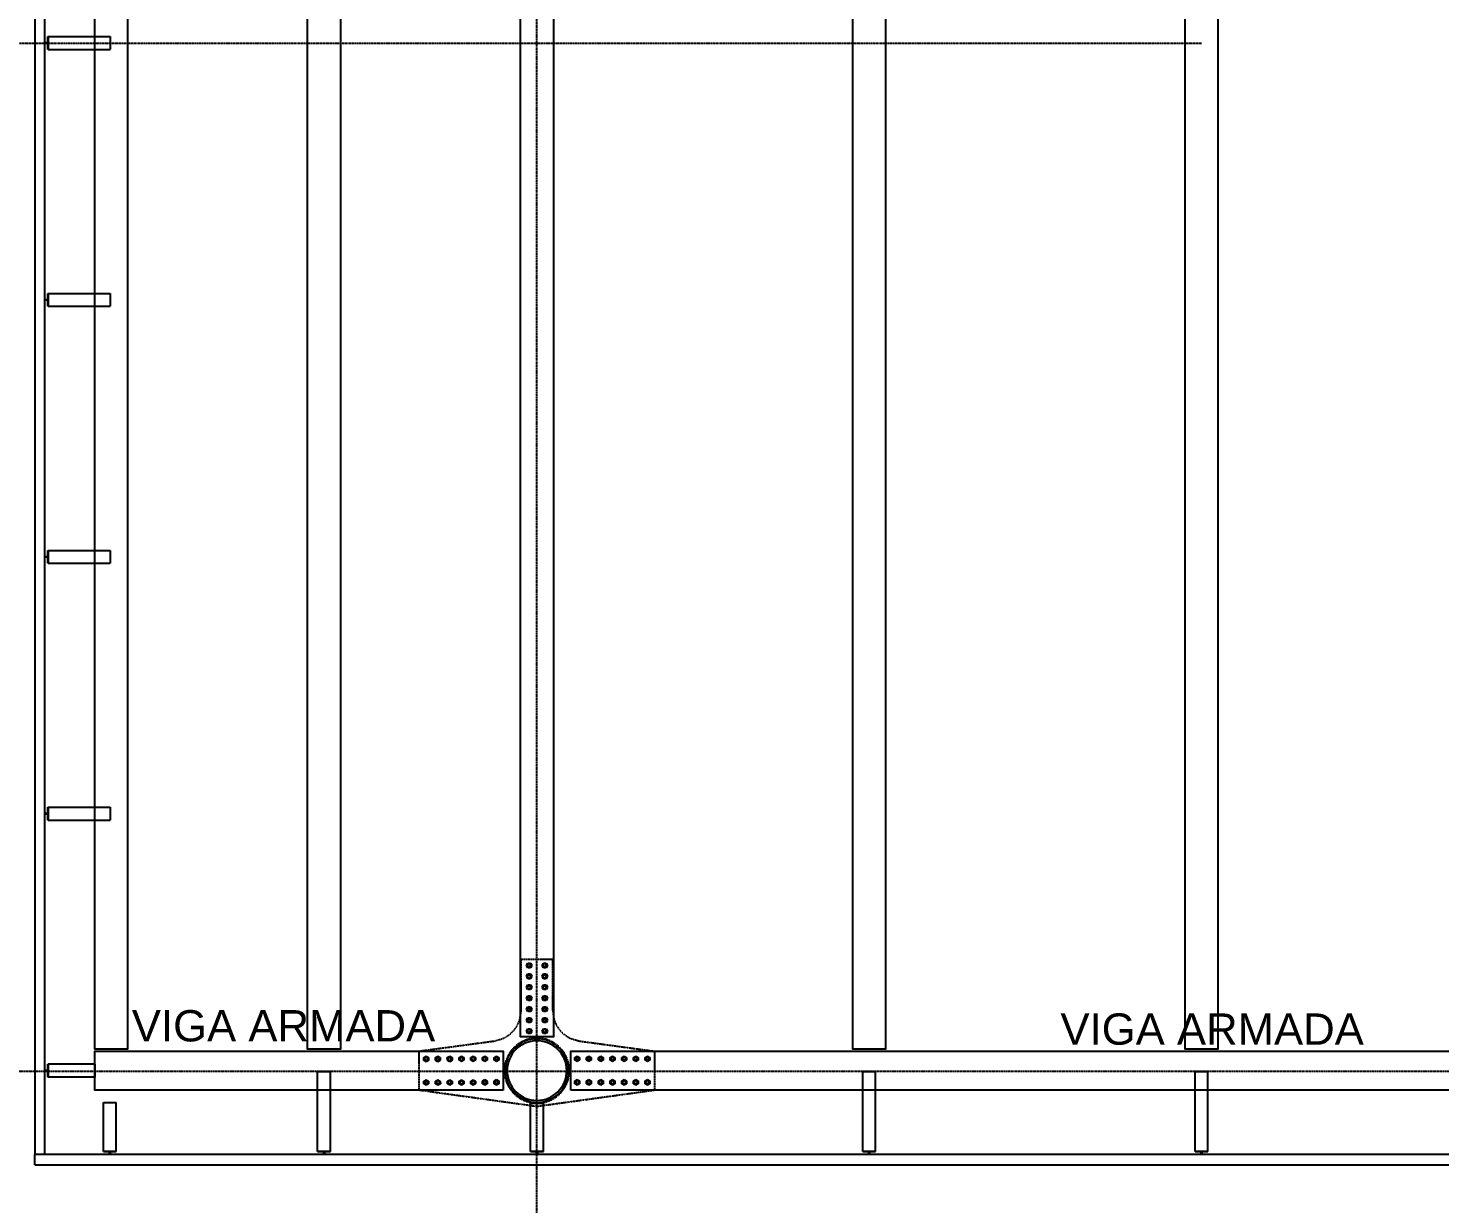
# Model space of a CAD drawing. Header units: millimetres. Extents: x -12345 to 95575, y -14368 to 31862.
# Drawn here: x -3253 to 5774, y 752 to 8267 of the extents above; entities that cross this region are included whole.
import ezdxf
from ezdxf.enums import TextEntityAlignment as Align

# ---------------------------------------------------------------- set-up
doc = ezdxf.new("R2010")
doc.units = ezdxf.units.MM
doc.header["$LTSCALE"] = 0.95
doc.linetypes.add('DXK_LINE_DOT2', pattern=[3.9198, 1.9599, -1.9599])
doc.linetypes.add('DXK_LINE_DOT3', pattern=[5.9187, 2.979, -0.9799, 0.9799, -0.9799])
doc.layers.get('0').update_dxf_attribs({"color": 255})
for name, color, linetype, lineweight in [('0-3', 250, 'Continuous', 5), ('E_COLUMNAS-1', 1, 'Continuous', 25), ('E_COLUMNAS-3', 1, 'Continuous', 35), ('E_TEXTO', 3, 'Continuous', 9), ('E_VIGAS-1', 254, 'Continuous', 25), ('S-COLS-HDLN-1', 52, 'Continuous', 9)]:
    doc.layers.add(name, color=color, linetype=linetype, lineweight=lineweight)
doc.layers.add('HCB-EJES', color=1, linetype='Continuous')
doc.layers.add('HCB_VIGAS', color=4, linetype='Continuous')
doc.styles.add('VERDANA', font='arial.ttf')

# ---------------------------------------------------------------- blocks, each defined once
blk = doc.blocks.new('EST_SFM_VIGA-METALICA-SECCION-C - EST_SFM_VIGA-METALICA-UPN160-1510769-_10_00m_N_E_-NIVEL-3 DOC')
at = {"layer": 'E_VIGAS-1'}
for p, q in [((11.677, 0.0471), (-11.6899, 0.0471)), ((11.677, 0.0471), (11.677, -0.0179)), ((-11.6899, -0.0179), (11.677, -0.0179))]:
    blk.add_line(p, q, dxfattribs=at)
blk = doc.blocks.new('EST_SFM_VIGA-METALICA-SECCION-C - EST_SFM_VIGA-METALICA-UPN160-1509776-_10_00m_N_E_-NIVEL-3 DOC')
at = {"layer": 'E_VIGAS-1'}
for p, q in [((-44.8313, -0.0179), (-44.8313, 0.0471)), ((44.8215, 0.0471), (-44.8313, 0.0471)), ((-44.8313, -0.0179), (44.8215, -0.0179))]:
    blk.add_line(p, q, dxfattribs=at)
blk = doc.blocks.new('DCTIB_CNI_EST_MOD-1A-FAC_0001_rvt-2-_10_00m_N_E_-NIVEL-3 DOC')
at = {"layer": 'E_VIGAS-1'}
for p, q in [((-85.7892, 148.8486), (-85.7892, 148.8764)), ((-85.7892, 148.8764), (-85.7883, 148.8764)), ((-85.7883, 148.7944), (-85.7883, 148.8764)), ((-85.7883, 148.8764), (-85.3907, 148.8764)), ((-85.7883, 148.8764), (-85.7883, 148.7944)), ((-85.3907, 148.8764), (-85.3907, 148.7944)), ((-85.8082, 148.8379), (-85.7942, 148.8379)), ((-85.7942, 148.8329), (-85.8082, 148.8329)), ((-85.7942, 148.8379), (-85.789, 148.8379)), ((-85.789, 148.8329), (-85.7942, 148.8329)), ((-85.7892, 148.7944), (-85.7892, 148.8222)), ((-85.7883, 148.7944), (-85.7892, 148.7944)), ((-85.7883, 148.7944), (-85.3907, 148.7944)), ((-85.8082, 147.1955), (-85.7942, 147.1955)), ((-85.7942, 147.1905), (-85.8082, 147.1905)), ((-85.7942, 147.1955), (-85.789, 147.1955)), ((-85.789, 147.1905), (-85.7942, 147.1905)), ((-85.7892, 147.2062), (-85.7892, 147.234)), ((-85.7892, 147.234), (-85.7883, 147.234)), ((-85.7892, 147.152), (-85.7892, 147.1798)), ((-85.7883, 147.152), (-85.7883, 147.234)), ((-85.7883, 147.234), (-85.3907, 147.234)), ((-85.7883, 147.234), (-85.7883, 147.152)), ((-85.3907, 147.234), (-85.3907, 147.152)), ((-85.7883, 147.152), (-85.7892, 147.152)), ((-85.7883, 147.152), (-85.3907, 147.152)), ((-85.8082, 145.5531), (-85.7942, 145.5531)), ((-85.7942, 145.5481), (-85.8082, 145.5481)), ((-85.7942, 145.5531), (-85.789, 145.5531)), ((-85.789, 145.5481), (-85.7942, 145.5481)), ((-85.7892, 145.5638), (-85.7892, 145.5916)), ((-85.7892, 145.5916), (-85.7883, 145.5916)), ((-85.7892, 145.5096), (-85.7892, 145.5374)), ((-85.7883, 145.5096), (-85.7883, 145.5916)), ((-85.7883, 145.5916), (-85.3907, 145.5916)), ((-85.7883, 145.5916), (-85.7883, 145.5096)), ((-85.3907, 145.5916), (-85.3907, 145.5096)), ((-85.7883, 145.5096), (-85.7892, 145.5096)), ((-85.7883, 145.5096), (-85.3907, 145.5096)), ((-85.8082, 143.9106), (-85.7942, 143.9106)), ((-85.7942, 143.9056), (-85.8082, 143.9056)), ((-85.7942, 143.9106), (-85.789, 143.9106)), ((-85.789, 143.9056), (-85.7942, 143.9056)), ((-85.7892, 143.9213), (-85.7892, 143.9491)), ((-85.7892, 143.9491), (-85.7883, 143.9491)), ((-85.7883, 143.8671), (-85.7883, 143.9491)), ((-85.7883, 143.9491), (-85.3907, 143.9491)), ((-85.7883, 143.9491), (-85.7883, 143.8671)), ((-85.3907, 143.9491), (-85.3907, 143.8671)), ((-85.7892, 143.8671), (-85.7892, 143.8949)), ((-85.7883, 143.8671), (-85.7892, 143.8671)), ((-85.7883, 143.8671), (-85.3907, 143.8671)), ((-85.7892, 142.3067), (-85.7883, 142.3067)), ((-85.7892, 142.2789), (-85.7892, 142.3067)), ((-85.7883, 142.2247), (-85.7883, 142.3067)), ((-85.7883, 142.3067), (-85.7883, 142.2247)), ((-85.4906, 142.3067), (-85.7883, 142.3067)), ((-85.4906, 142.3067), (-85.4906, 142.2247)), ((-85.8082, 142.2682), (-85.7942, 142.2682)), ((-85.7942, 142.2632), (-85.8082, 142.2632)), ((-85.7942, 142.2682), (-85.789, 142.2682)), ((-85.789, 142.2632), (-85.7942, 142.2632)), ((-85.7892, 142.2247), (-85.7892, 142.2525)), ((-85.7883, 142.2247), (-85.7892, 142.2247)), ((-85.4906, 142.2247), (-85.7883, 142.2247)), ((-84.0644, 142.2608), (-83.9824, 142.2608)), ((-84.0644, 141.7491), (-84.0644, 142.2608)), ((-83.9824, 141.7491), (-83.9824, 142.2608)), ((-80.5779, 142.2608), (-80.4959, 142.2608)), ((-80.5779, 141.7491), (-80.5779, 142.2608)), ((-80.4959, 141.7491), (-80.4959, 142.2608)), ((-78.4529, 142.2608), (-78.3709, 142.2608)), ((-78.4529, 141.7491), (-78.4529, 142.2608)), ((-78.3709, 141.7491), (-78.3709, 142.2608)), ((-85.4349, 142.0626), (-85.3529, 142.0626)), ((-85.4349, 141.7491), (-85.4349, 142.0626)), ((-85.3529, 141.7491), (-85.3529, 142.0626)), ((-82.7029, 142.0584), (-82.6209, 142.0584)), ((-82.7029, 141.7491), (-82.7029, 142.0584)), ((-82.6209, 141.7491), (-82.6209, 142.0584)), ((-85.3529, 141.7491), (-85.4349, 141.7491)), ((-85.4349, 141.7482), (-85.4349, 141.7491)), ((-85.4349, 141.7491), (-85.3529, 141.7491)), ((-85.4071, 141.7482), (-85.4349, 141.7482)), ((-85.3964, 141.7432), (-85.3964, 141.7484)), ((-85.3964, 141.7292), (-85.3964, 141.7432)), ((-85.3914, 141.7483), (-85.3914, 141.7432)), ((-85.3914, 141.7432), (-85.3914, 141.7292)), ((-85.3529, 141.7482), (-85.3807, 141.7482)), ((-85.3529, 141.7491), (-85.3529, 141.7482)), ((-83.9824, 141.7491), (-84.0644, 141.7491)), ((-84.0644, 141.7482), (-84.0644, 141.7491)), ((-84.0644, 141.7491), (-83.9824, 141.7491)), ((-84.0366, 141.7482), (-84.0644, 141.7482)), ((-84.0259, 141.7432), (-84.0259, 141.7484)), ((-84.0259, 141.7292), (-84.0259, 141.7432)), ((-84.0209, 141.7483), (-84.0209, 141.7432)), ((-84.0209, 141.7432), (-84.0209, 141.7292)), ((-83.9824, 141.7482), (-84.0102, 141.7482)), ((-83.9824, 141.7491), (-83.9824, 141.7482)), ((-82.6209, 141.7491), (-82.7029, 141.7491)), ((-82.7029, 141.7482), (-82.7029, 141.7491)), ((-82.7029, 141.7491), (-82.6209, 141.7491)), ((-82.6751, 141.7482), (-82.7029, 141.7482)), ((-82.6644, 141.7432), (-82.6644, 141.7484)), ((-82.6644, 141.7292), (-82.6644, 141.7432)), ((-82.6594, 141.7483), (-82.6594, 141.7432)), ((-82.6594, 141.7432), (-82.6594, 141.7292)), ((-82.6209, 141.7482), (-82.6487, 141.7482)), ((-82.6209, 141.7491), (-82.6209, 141.7482)), ((-80.4959, 141.7491), (-80.5779, 141.7491)), ((-80.5779, 141.7482), (-80.5779, 141.7491)), ((-80.5779, 141.7491), (-80.4959, 141.7491)), ((-80.5501, 141.7482), (-80.5779, 141.7482)), ((-80.5394, 141.7432), (-80.5394, 141.7484)), ((-80.5394, 141.7292), (-80.5394, 141.7432)), ((-80.5344, 141.7483), (-80.5344, 141.7432)), ((-80.5344, 141.7432), (-80.5344, 141.7292)), ((-80.4959, 141.7482), (-80.5237, 141.7482)), ((-80.4959, 141.7491), (-80.4959, 141.7482)), ((-78.3709, 141.7491), (-78.4529, 141.7491)), ((-78.4529, 141.7482), (-78.4529, 141.7491)), ((-78.4529, 141.7491), (-78.3709, 141.7491)), ((-78.4251, 141.7482), (-78.4529, 141.7482)), ((-78.4144, 141.7432), (-78.4144, 141.7484)), ((-78.4144, 141.7292), (-78.4144, 141.7432)), ((-78.4094, 141.7483), (-78.4094, 141.7432)), ((-78.4094, 141.7432), (-78.4094, 141.7292)), ((-78.3709, 141.7482), (-78.3987, 141.7482)), ((-78.3709, 141.7491), (-78.3709, 141.7482))]:
    blk.add_line(p, q, dxfattribs=at)
for points, knots in [([(-85.7892, 148.8486), (-85.7892, 148.8478), (-85.7892, 148.8461), (-85.7895, 148.8437), (-85.7899, 148.8416), (-85.7907, 148.8396), (-85.7921, 148.8382), (-85.7935, 148.8379), (-85.7942, 148.8379)], [0, 0, 0, 0, 0.142857, 0.285714, 0.428571, 0.571429, 0.785714, 1, 1, 1, 1]), ([(-85.7942, 148.8379), (-85.7932, 148.8379), (-85.7919, 148.8383), (-85.7906, 148.8399), (-85.79, 148.8414), (-85.7896, 148.8429), (-85.7895, 148.844), (-85.7892, 148.8457), (-85.7892, 148.8473), (-85.7892, 148.8486)], [0, 0, 0, 0, 0.285714, 0.428571, 0.571429, 0.678571, 0.732143, 0.785714, 1, 1, 1, 1]), ([(-85.7892, 148.8222), (-85.7892, 148.8231), (-85.7892, 148.8248), (-85.7895, 148.8272), (-85.7899, 148.8293), (-85.7907, 148.8312), (-85.7921, 148.8326), (-85.7935, 148.8329), (-85.7942, 148.8329)], [0, 0, 0, 0, 0.142857, 0.285714, 0.428571, 0.571429, 0.785714, 1, 1, 1, 1]), ([(-85.7942, 148.8329), (-85.7932, 148.8329), (-85.7919, 148.8325), (-85.7906, 148.8309), (-85.79, 148.8294), (-85.7896, 148.828), (-85.7895, 148.8268), (-85.7892, 148.8251), (-85.7892, 148.8235), (-85.7892, 148.8222)], [0, 0, 0, 0, 0.285714, 0.428571, 0.571429, 0.678571, 0.732143, 0.785714, 1, 1, 1, 1]), ([(-85.7892, 147.2062), (-85.7892, 147.2053), (-85.7892, 147.2036), (-85.7895, 147.2012), (-85.7899, 147.1991), (-85.7907, 147.1972), (-85.7921, 147.1958), (-85.7935, 147.1955), (-85.7942, 147.1955)], [0, 0, 0, 0, 0.142857, 0.285714, 0.428571, 0.571429, 0.785714, 1, 1, 1, 1]), ([(-85.7942, 147.1955), (-85.7932, 147.1955), (-85.7919, 147.1959), (-85.7906, 147.1975), (-85.79, 147.199), (-85.7896, 147.2004), (-85.7895, 147.2016), (-85.7892, 147.2033), (-85.7892, 147.2049), (-85.7892, 147.2062)], [0, 0, 0, 0, 0.285714, 0.428571, 0.571429, 0.678571, 0.732143, 0.785714, 1, 1, 1, 1]), ([(-85.7892, 147.1798), (-85.7892, 147.1806), (-85.7892, 147.1823), (-85.7895, 147.1847), (-85.7899, 147.1868), (-85.7907, 147.1888), (-85.7921, 147.1902), (-85.7935, 147.1905), (-85.7942, 147.1905)], [0, 0, 0, 0, 0.142857, 0.285714, 0.428571, 0.571429, 0.785714, 1, 1, 1, 1]), ([(-85.7942, 147.1905), (-85.7932, 147.1905), (-85.7919, 147.1901), (-85.7906, 147.1885), (-85.79, 147.187), (-85.7896, 147.1855), (-85.7895, 147.1844), (-85.7892, 147.1827), (-85.7892, 147.1811), (-85.7892, 147.1798)], [0, 0, 0, 0, 0.285714, 0.428571, 0.571429, 0.678571, 0.732143, 0.785714, 1, 1, 1, 1]), ([(-85.7942, 145.5531), (-85.7932, 145.5531), (-85.7919, 145.5535), (-85.7906, 145.555), (-85.79, 145.5566), (-85.7896, 145.558), (-85.7895, 145.5591), (-85.7892, 145.5609), (-85.7892, 145.5625), (-85.7892, 145.5638)], [0, 0, 0, 0, 0.285714, 0.428571, 0.571429, 0.678571, 0.732143, 0.785714, 1, 1, 1, 1]), ([(-85.7892, 145.5634), (-85.7892, 145.5627), (-85.7892, 145.5611), (-85.7895, 145.5588), (-85.7899, 145.5567), (-85.7907, 145.5548), (-85.7921, 145.5534), (-85.7935, 145.5531), (-85.7942, 145.5531)], [0.0205756, 0.0205756, 0.0205756, 0.0205756, 0.1428571, 0.2857143, 0.4285714, 0.5714286, 0.7857143, 1, 1, 1, 1]), ([(-85.7892, 145.5374), (-85.7892, 145.5382), (-85.7892, 145.5399), (-85.7895, 145.5423), (-85.7899, 145.5444), (-85.7907, 145.5464), (-85.7921, 145.5478), (-85.7935, 145.5481), (-85.7942, 145.5481)], [0, 0, 0, 0, 0.142857, 0.285714, 0.428571, 0.571429, 0.785714, 1, 1, 1, 1]), ([(-85.7942, 145.5481), (-85.7932, 145.5481), (-85.7919, 145.5477), (-85.7906, 145.5461), (-85.79, 145.5446), (-85.7896, 145.5431), (-85.7895, 145.542), (-85.7892, 145.5402), (-85.7892, 145.5386), (-85.7892, 145.5374)], [0, 0, 0, 0, 0.285714, 0.428571, 0.571429, 0.678571, 0.732143, 0.785714, 1, 1, 1, 1]), ([(-85.7892, 143.9213), (-85.7892, 143.9205), (-85.7892, 143.9188), (-85.7895, 143.9164), (-85.7899, 143.9143), (-85.7907, 143.9123), (-85.7921, 143.9109), (-85.7935, 143.9106), (-85.7942, 143.9106)], [0, 0, 0, 0, 0.142857, 0.285714, 0.428571, 0.571429, 0.785714, 1, 1, 1, 1]), ([(-85.7942, 143.9106), (-85.7932, 143.9106), (-85.7919, 143.911), (-85.7906, 143.9126), (-85.79, 143.9141), (-85.7896, 143.9156), (-85.7895, 143.9167), (-85.7892, 143.9185), (-85.7892, 143.9201), (-85.7892, 143.9213)], [0, 0, 0, 0, 0.285714, 0.428571, 0.571429, 0.678571, 0.732143, 0.785714, 1, 1, 1, 1]), ([(-85.7892, 143.8949), (-85.7892, 143.8958), (-85.7892, 143.8975), (-85.7895, 143.8999), (-85.7899, 143.902), (-85.7907, 143.9039), (-85.7921, 143.9053), (-85.7935, 143.9056), (-85.7942, 143.9056)], [0, 0, 0, 0, 0.142857, 0.285714, 0.428571, 0.571429, 0.785714, 1, 1, 1, 1]), ([(-85.7942, 143.9056), (-85.7932, 143.9056), (-85.7919, 143.9052), (-85.7906, 143.9037), (-85.79, 143.9021), (-85.7896, 143.9007), (-85.7895, 143.8996), (-85.7892, 143.8978), (-85.7892, 143.8962), (-85.7892, 143.8949)], [0, 0, 0, 0, 0.285714, 0.428571, 0.571429, 0.678571, 0.732143, 0.785714, 1, 1, 1, 1]), ([(-85.7942, 142.2682), (-85.7932, 142.2682), (-85.7919, 142.2686), (-85.7906, 142.2702), (-85.79, 142.2717), (-85.7896, 142.2732), (-85.7895, 142.2743), (-85.7892, 142.276), (-85.7892, 142.2776), (-85.7892, 142.2789)], [0, 0, 0, 0, 0.285714, 0.428571, 0.571429, 0.678571, 0.732143, 0.785714, 1, 1, 1, 1]), ([(-85.7892, 142.2789), (-85.7892, 142.2781), (-85.7892, 142.2764), (-85.7895, 142.274), (-85.7899, 142.2719), (-85.7907, 142.2699), (-85.7921, 142.2685), (-85.7935, 142.2682), (-85.7942, 142.2682)], [0, 0, 0, 0, 0.142857, 0.285714, 0.428571, 0.571429, 0.785714, 1, 1, 1, 1]), ([(-85.7942, 142.2632), (-85.7932, 142.2632), (-85.7919, 142.2628), (-85.7906, 142.2612), (-85.79, 142.2597), (-85.7896, 142.2583), (-85.7895, 142.2571), (-85.7892, 142.2554), (-85.7892, 142.2538), (-85.7892, 142.2525)], [0, 0, 0, 0, 0.285714, 0.428571, 0.571429, 0.678571, 0.732143, 0.785714, 1, 1, 1, 1]), ([(-85.7892, 142.2525), (-85.7892, 142.2534), (-85.7892, 142.2551), (-85.7895, 142.2575), (-85.7899, 142.2596), (-85.7907, 142.2615), (-85.7921, 142.2629), (-85.7935, 142.2632), (-85.7942, 142.2632)], [0, 0, 0, 0, 0.142857, 0.285714, 0.428571, 0.571429, 0.785714, 1, 1, 1, 1]), ([(-85.4071, 141.7482), (-85.4063, 141.7482), (-85.4046, 141.7481), (-85.4022, 141.7479), (-85.4001, 141.7475), (-85.3981, 141.7467), (-85.3967, 141.7453), (-85.3964, 141.7439), (-85.3964, 141.7432)], [0, 0, 0, 0, 0.142857, 0.285714, 0.428571, 0.571429, 0.785714, 1, 1, 1, 1]), ([(-85.3964, 141.7432), (-85.3964, 141.7442), (-85.3968, 141.7455), (-85.3984, 141.7468), (-85.3999, 141.7474), (-85.4014, 141.7477), (-85.4025, 141.7479), (-85.4042, 141.7481), (-85.4058, 141.7482), (-85.4071, 141.7482)], [0, 0, 0, 0, 0.285714, 0.428571, 0.571429, 0.678571, 0.732143, 0.785714, 1, 1, 1, 1]), ([(-85.3807, 141.7482), (-85.3816, 141.7482), (-85.3833, 141.7481), (-85.3857, 141.7479), (-85.3878, 141.7475), (-85.3897, 141.7467), (-85.3911, 141.7453), (-85.3914, 141.7439), (-85.3914, 141.7432)], [0, 0, 0, 0, 0.142857, 0.285714, 0.428571, 0.571429, 0.785714, 1, 1, 1, 1]), ([(-85.3914, 141.7432), (-85.3914, 141.7442), (-85.391, 141.7455), (-85.3894, 141.7468), (-85.3879, 141.7474), (-85.3865, 141.7477), (-85.3853, 141.7479), (-85.3836, 141.7481), (-85.382, 141.7482), (-85.3807, 141.7482)], [0, 0, 0, 0, 0.285714, 0.428571, 0.571429, 0.678571, 0.732143, 0.785714, 1, 1, 1, 1]), ([(-84.0366, 141.7482), (-84.0358, 141.7482), (-84.0341, 141.7481), (-84.0317, 141.7479), (-84.0296, 141.7475), (-84.0276, 141.7467), (-84.0262, 141.7453), (-84.0259, 141.7439), (-84.0259, 141.7432)], [0, 0, 0, 0, 0.142857, 0.285714, 0.428571, 0.571429, 0.785714, 1, 1, 1, 1]), ([(-84.0259, 141.7432), (-84.0259, 141.7442), (-84.0263, 141.7455), (-84.0279, 141.7468), (-84.0294, 141.7474), (-84.0309, 141.7477), (-84.032, 141.7479), (-84.0337, 141.7481), (-84.0353, 141.7482), (-84.0366, 141.7482)], [0, 0, 0, 0, 0.285714, 0.428571, 0.571429, 0.678571, 0.732143, 0.785714, 1, 1, 1, 1]), ([(-84.0102, 141.7482), (-84.0111, 141.7482), (-84.0128, 141.7481), (-84.0152, 141.7479), (-84.0173, 141.7475), (-84.0192, 141.7467), (-84.0206, 141.7453), (-84.0209, 141.7439), (-84.0209, 141.7432)], [0, 0, 0, 0, 0.142857, 0.285714, 0.428571, 0.571429, 0.785714, 1, 1, 1, 1]), ([(-84.0209, 141.7432), (-84.0209, 141.7442), (-84.0205, 141.7455), (-84.0189, 141.7468), (-84.0174, 141.7474), (-84.016, 141.7477), (-84.0148, 141.7479), (-84.0131, 141.7481), (-84.0115, 141.7482), (-84.0102, 141.7482)], [0, 0, 0, 0, 0.285714, 0.428571, 0.571429, 0.678571, 0.732143, 0.785714, 1, 1, 1, 1]), ([(-82.6751, 141.7482), (-82.6742, 141.7482), (-82.6725, 141.7481), (-82.6701, 141.7479), (-82.668, 141.7475), (-82.6661, 141.7467), (-82.6647, 141.7453), (-82.6644, 141.7439), (-82.6644, 141.7432)], [0, 0, 0, 0, 0.142857, 0.285714, 0.428571, 0.571429, 0.785714, 1, 1, 1, 1]), ([(-82.6644, 141.7432), (-82.6644, 141.7442), (-82.6648, 141.7455), (-82.6663, 141.7468), (-82.6679, 141.7474), (-82.6693, 141.7477), (-82.6704, 141.7479), (-82.6722, 141.7481), (-82.6738, 141.7482), (-82.6751, 141.7482)], [0, 0, 0, 0, 0.285714, 0.428571, 0.571429, 0.678571, 0.732143, 0.785714, 1, 1, 1, 1]), ([(-82.6487, 141.7482), (-82.6495, 141.7482), (-82.6512, 141.7481), (-82.6536, 141.7479), (-82.6557, 141.7475), (-82.6577, 141.7467), (-82.6591, 141.7453), (-82.6594, 141.7439), (-82.6594, 141.7432)], [0, 0, 0, 0, 0.142857, 0.285714, 0.428571, 0.571429, 0.785714, 1, 1, 1, 1]), ([(-82.6594, 141.7432), (-82.6594, 141.7442), (-82.659, 141.7455), (-82.6574, 141.7468), (-82.6559, 141.7474), (-82.6544, 141.7477), (-82.6533, 141.7479), (-82.6515, 141.7481), (-82.6499, 141.7482), (-82.6487, 141.7482)], [0, 0, 0, 0, 0.285714, 0.428571, 0.571429, 0.678571, 0.732143, 0.785714, 1, 1, 1, 1]), ([(-80.5501, 141.7482), (-80.5492, 141.7482), (-80.5475, 141.7481), (-80.5451, 141.7479), (-80.543, 141.7475), (-80.5411, 141.7467), (-80.5397, 141.7453), (-80.5394, 141.7439), (-80.5394, 141.7432)], [0, 0, 0, 0, 0.142857, 0.285714, 0.428571, 0.571429, 0.785714, 1, 1, 1, 1]), ([(-80.5394, 141.7432), (-80.5394, 141.7442), (-80.5398, 141.7455), (-80.5413, 141.7468), (-80.5429, 141.7474), (-80.5443, 141.7477), (-80.5454, 141.7479), (-80.5472, 141.7481), (-80.5488, 141.7482), (-80.5501, 141.7482)], [0, 0, 0, 0, 0.285714, 0.428571, 0.571429, 0.678571, 0.732143, 0.785714, 1, 1, 1, 1]), ([(-80.5237, 141.7482), (-80.5245, 141.7482), (-80.5262, 141.7481), (-80.5286, 141.7479), (-80.5307, 141.7475), (-80.5327, 141.7467), (-80.5341, 141.7453), (-80.5344, 141.7439), (-80.5344, 141.7432)], [0, 0, 0, 0, 0.142857, 0.285714, 0.428571, 0.571429, 0.785714, 1, 1, 1, 1]), ([(-80.5344, 141.7432), (-80.5344, 141.7442), (-80.534, 141.7455), (-80.5324, 141.7468), (-80.5309, 141.7474), (-80.5294, 141.7477), (-80.5283, 141.7479), (-80.5265, 141.7481), (-80.5249, 141.7482), (-80.5237, 141.7482)], [0, 0, 0, 0, 0.285714, 0.428571, 0.571429, 0.678571, 0.732143, 0.785714, 1, 1, 1, 1]), ([(-78.4251, 141.7482), (-78.4242, 141.7482), (-78.4225, 141.7481), (-78.4201, 141.7479), (-78.418, 141.7475), (-78.4161, 141.7467), (-78.4147, 141.7453), (-78.4144, 141.7439), (-78.4144, 141.7432)], [0, 0, 0, 0, 0.142857, 0.285714, 0.428571, 0.571429, 0.785714, 1, 1, 1, 1]), ([(-78.4144, 141.7432), (-78.4144, 141.7442), (-78.4148, 141.7455), (-78.4163, 141.7468), (-78.4179, 141.7474), (-78.4193, 141.7477), (-78.4204, 141.7479), (-78.4222, 141.7481), (-78.4238, 141.7482), (-78.4251, 141.7482)], [0, 0, 0, 0, 0.285714, 0.428571, 0.571429, 0.678571, 0.732143, 0.785714, 1, 1, 1, 1]), ([(-78.3987, 141.7482), (-78.3995, 141.7482), (-78.4012, 141.7481), (-78.4036, 141.7479), (-78.4057, 141.7475), (-78.4077, 141.7467), (-78.4091, 141.7453), (-78.4094, 141.7439), (-78.4094, 141.7432)], [0, 0, 0, 0, 0.142857, 0.285714, 0.428571, 0.571429, 0.785714, 1, 1, 1, 1]), ([(-78.4094, 141.7432), (-78.4094, 141.7442), (-78.409, 141.7455), (-78.4074, 141.7468), (-78.4059, 141.7474), (-78.4044, 141.7477), (-78.4033, 141.7479), (-78.4015, 141.7481), (-78.3999, 141.7482), (-78.3987, 141.7482)], [0, 0, 0, 0, 0.285714, 0.428571, 0.571429, 0.678571, 0.732143, 0.785714, 1, 1, 1, 1])]:
    blk.add_open_spline(points, degree=3, knots=knots, dxfattribs=at)
at = {"layer": 'E_VIGAS-1', "rotation": 269.9999999999999}
blk.add_blockref('EST_SFM_VIGA-METALICA-SECCION-C - EST_SFM_VIGA-METALICA-UPN160-1510769-_10_00m_N_E_-NIVEL-3 DOC', (-85.8554, 153.4061), dxfattribs=at)
at = {"layer": 'E_VIGAS-1'}
blk.add_blockref('EST_SFM_VIGA-METALICA-SECCION-C - EST_SFM_VIGA-METALICA-UPN160-1509776-_10_00m_N_E_-NIVEL-3 DOC', (-41.042, 141.682), dxfattribs=at)
blk = doc.blocks.new('EST_SCM_COLUMNA-METALICA-SECCION-CIRCULAR - EST_SCM_COLUMNA-TUBULAR-CIRCULAR_PTEØ_16__e_12_7mm-V50-_10_00m_N_E_-NIVEL-3 DOC')
at = {"layer": 'S-COLS-HDLN-1'}
h = blk.add_hatch(dxfattribs=at)
h.set_pattern_fill('FP_20', color=256, style=0, pattern_type=2)
h.set_pattern_definition([(45, (-142.266, -82.662), (-0.15909903, 0.15909903), [])])
h.paths.add_polyline_path([(-0.2032, 0), (-0.1973, -0.0486), (-0.1799, -0.0944), (-0.1521, -0.1347), (-0.1154, -0.1672), (-0.0721, -0.19), (-0.02, -0.2017), (0.0245, -0.2017), (0.0721, -0.19), (0.1154, -0.1672), (0.1521, -0.1347), (0.1822, -0.0885), (0.1977, -0.0456), (0.2025, 0.0061), (0.1973, 0.0486), (0.1799, 0.0944), (0.1521, 0.1347), (0.1154, 0.1672), (0.0676, 0.1911), (0.02, 0.2017), (-0.0245, 0.2017), (-0.0721, 0.19), (-0.1154, 0.1672), (-0.1521, 0.1347), (-0.1822, 0.0885), (-0.1977, 0.0456), (-0.2032, 0.0002)])
h.paths.add_polyline_path([(-0.1905, 0), (-0.1838, 0.0486), (-0.1646, 0.0944), (-0.1426, 0.1263), (-0.1082, 0.1568), (-0.0676, 0.1781), (-0.02, 0.1891), (0.0245, 0.1887), (0.0721, 0.1758), (0.1082, 0.1568), (0.1426, 0.1263), (0.1687, 0.0885), (0.185, 0.0456), (0.1898, -0.0061), (0.185, -0.0456), (0.1687, -0.0885), (0.1426, -0.1263), (0.1082, -0.1568), (0.0676, -0.1781), (0.02, -0.1891), (-0.0245, -0.1887), (-0.0676, -0.1781), (-0.1082, -0.1568), (-0.1434, -0.1252), (-0.1687, -0.0885), (-0.185, -0.0456)])
at = {"layer": 'E_COLUMNAS-1'}
for radius, start, end in [(0.2032, 360, 180), (0.1905, 0, 180), (0.2032, 180, 360), (0.1905, 180, 0)]:
    blk.add_arc((0, 0), radius, start, end, dxfattribs=at)
blk = doc.blocks.new('Bolt-72574620-3436 - 1471')
at = {"color": 253, "linetype": 'Continuous'}
for p, q in [((12656, 8456.1), (12664.7, 8471.1)), ((12664.7, 8441.1), (12656, 8456.1)), ((12656, 8386.1), (12664.7, 8401.1)), ((12664.7, 8471.1), (12682, 8471.1)), ((12682, 8441.1), (12664.7, 8441.1)), ((12664.7, 8401.1), (12682, 8401.1)), ((12682, 8471.1), (12690.7, 8456.1)), ((12690.7, 8456.1), (12682, 8441.1)), ((12682, 8401.1), (12690.7, 8386.1)), ((12756, 8456.1), (12764.7, 8471.1)), ((12764.7, 8441.1), (12756, 8456.1)), ((12756, 8386.1), (12764.7, 8401.1)), ((12764.7, 8471.1), (12782, 8471.1)), ((12782, 8441.1), (12764.7, 8441.1)), ((12764.7, 8401.1), (12782, 8401.1)), ((12782, 8471.1), (12790.7, 8456.1)), ((12790.7, 8456.1), (12782, 8441.1)), ((12782, 8401.1), (12790.7, 8386.1)), ((12664.7, 8371.1), (12656, 8386.1)), ((12656, 8316.1), (12664.7, 8331.1)), ((12664.7, 8301.1), (12656, 8316.1)), ((12682, 8371.1), (12664.7, 8371.1)), ((12664.7, 8331.1), (12682, 8331.1)), ((12690.7, 8386.1), (12682, 8371.1)), ((12682, 8331.1), (12690.7, 8316.1)), ((12690.7, 8316.1), (12682, 8301.1)), ((12764.7, 8371.1), (12756, 8386.1)), ((12756, 8316.1), (12764.7, 8331.1)), ((12764.7, 8301.1), (12756, 8316.1)), ((12782, 8371.1), (12764.7, 8371.1)), ((12764.7, 8331.1), (12782, 8331.1)), ((12790.7, 8386.1), (12782, 8371.1)), ((12782, 8331.1), (12790.7, 8316.1)), ((12790.7, 8316.1), (12782, 8301.1)), ((12656, 8246.1), (12664.7, 8261.1)), ((12664.7, 8231.1), (12656, 8246.1)), ((12682, 8301.1), (12664.7, 8301.1)), ((12664.7, 8261.1), (12682, 8261.1)), ((12682, 8231.1), (12664.7, 8231.1)), ((12682, 8261.1), (12690.7, 8246.1)), ((12690.7, 8246.1), (12682, 8231.1)), ((12756, 8246.1), (12764.7, 8261.1)), ((12764.7, 8231.1), (12756, 8246.1)), ((12782, 8301.1), (12764.7, 8301.1)), ((12764.7, 8261.1), (12782, 8261.1)), ((12782, 8231.1), (12764.7, 8231.1)), ((12782, 8261.1), (12790.7, 8246.1)), ((12790.7, 8246.1), (12782, 8231.1)), ((12656, 8176.1), (12664.7, 8191.1)), ((12664.7, 8161.1), (12656, 8176.1)), ((12664.7, 8191.1), (12682, 8191.1)), ((12682, 8161.1), (12664.7, 8161.1)), ((12682, 8191.1), (12690.7, 8176.1)), ((12690.7, 8176.1), (12682, 8161.1)), ((12756, 8176.1), (12764.7, 8191.1)), ((12764.7, 8161.1), (12756, 8176.1)), ((12764.7, 8191.1), (12782, 8191.1)), ((12782, 8161.1), (12764.7, 8161.1)), ((12782, 8191.1), (12790.7, 8176.1)), ((12790.7, 8176.1), (12782, 8161.1)), ((12656, 8106.1), (12664.7, 8121.1)), ((12664.7, 8091.1), (12656, 8106.1)), ((12656, 8036.1), (12664.7, 8051.1)), ((12664.7, 8021.1), (12656, 8036.1)), ((12664.7, 8121.1), (12682, 8121.1)), ((12682, 8091.1), (12664.7, 8091.1)), ((12664.7, 8051.1), (12682, 8051.1)), ((12682, 8121.1), (12690.7, 8106.1)), ((12690.7, 8106.1), (12682, 8091.1)), ((12682, 8051.1), (12690.7, 8036.1)), ((12690.7, 8036.1), (12682, 8021.1)), ((12756, 8106.1), (12764.7, 8121.1)), ((12764.7, 8091.1), (12756, 8106.1)), ((12756, 8036.1), (12764.7, 8051.1)), ((12764.7, 8021.1), (12756, 8036.1)), ((12764.7, 8121.1), (12782, 8121.1)), ((12782, 8091.1), (12764.7, 8091.1)), ((12764.7, 8051.1), (12782, 8051.1)), ((12782, 8121.1), (12790.7, 8106.1)), ((12790.7, 8106.1), (12782, 8091.1)), ((12782, 8051.1), (12790.7, 8036.1)), ((12790.7, 8036.1), (12782, 8021.1)), ((12682, 8021.1), (12664.7, 8021.1)), ((12782, 8021.1), (12764.7, 8021.1))]:
    blk.add_line(p, q, dxfattribs=at)
for centre, radius, start, end in [((12673.3, 8456.1), 11.5, 108, 288), ((12673.3, 8386.1), 11.5, 108, 288), ((12673.3, 8456.1), 10, 0, 180), ((12673.3, 8456.1), 10, 180, 0), ((12673.3, 8386.1), 10, 0, 180), ((12673.3, 8456.1), 11.5, 288, 108), ((12673.3, 8386.1), 11.5, 288, 108), ((12773.3, 8456.1), 11.5, 108, 288), ((12773.3, 8386.1), 11.5, 108, 288), ((12773.3, 8456.1), 10, 0, 180), ((12773.3, 8456.1), 10, 180, 0), ((12773.3, 8386.1), 10, 0, 180), ((12773.3, 8456.1), 11.5, 288, 108), ((12773.3, 8386.1), 11.5, 288, 108), ((12673.3, 8316.1), 11.5, 108, 288), ((12673.3, 8386.1), 10, 180, 0), ((12673.3, 8316.1), 10, 0, 180), ((12673.3, 8316.1), 10, 180, 0), ((12673.3, 8316.1), 11.5, 288, 108), ((12773.3, 8316.1), 11.5, 108, 288), ((12773.3, 8386.1), 10, 180, 0), ((12773.3, 8316.1), 10, 0, 180), ((12773.3, 8316.1), 10, 180, 0), ((12773.3, 8316.1), 11.5, 288, 108), ((12673.3, 8246.1), 11.5, 108, 288), ((12673.3, 8246.1), 10, 0, 180), ((12673.3, 8246.1), 10, 180, 0), ((12673.3, 8246.1), 11.5, 288, 108), ((12773.3, 8246.1), 11.5, 108, 288), ((12773.3, 8246.1), 10, 0, 180), ((12773.3, 8246.1), 10, 180, 0), ((12773.3, 8246.1), 11.5, 288, 108), ((12673.3, 8176.1), 11.5, 108, 288), ((12673.3, 8176.1), 10, 0, 180), ((12673.3, 8176.1), 10, 180, 0), ((12673.3, 8176.1), 11.5, 288, 108), ((12773.3, 8176.1), 11.5, 108, 288), ((12773.3, 8176.1), 10, 0, 180), ((12773.3, 8176.1), 10, 180, 0), ((12773.3, 8176.1), 11.5, 288, 108), ((12673.3, 8106.1), 11.5, 108, 288), ((12673.3, 8036.1), 11.5, 108, 288), ((12673.3, 8106.1), 10, 0, 180), ((12673.3, 8106.1), 10, 180, 0), ((12673.3, 8036.1), 10, 0, 180), ((12673.3, 8036.1), 10, 180, 0), ((12673.3, 8106.1), 11.5, 288, 108), ((12673.3, 8036.1), 11.5, 288, 108), ((12773.3, 8106.1), 11.5, 108, 288), ((12773.3, 8036.1), 11.5, 108, 288), ((12773.3, 8106.1), 10, 0, 180), ((12773.3, 8106.1), 10, 180, 0), ((12773.3, 8036.1), 10, 0, 180), ((12773.3, 8036.1), 10, 180, 0), ((12773.3, 8106.1), 11.5, 288, 108), ((12773.3, 8036.1), 11.5, 288, 108)]:
    blk.add_arc(centre, radius, start, end, dxfattribs=at)
blk = doc.blocks.new('Bolt-72574620-1848 - 1471')
at = {"color": 253, "linetype": 'Continuous'}
for p, q in [((12000.3, 7866.3), (12015.3, 7875)), ((12000.4, 7849), (12000.3, 7866.3)), ((12015.3, 7875), (12030.3, 7866.3)), ((12030.3, 7866.3), (12030.4, 7849)), ((12075.3, 7866.4), (12090.3, 7875.1)), ((12075.4, 7849.1), (12075.3, 7866.4)), ((12090.3, 7875.1), (12105.3, 7866.4)), ((12105.3, 7866.4), (12105.4, 7849.1)), ((12150.3, 7866.5), (12165.3, 7875.2)), ((12150.4, 7849.2), (12150.3, 7866.5)), ((12165.3, 7875.2), (12180.3, 7866.5)), ((12180.3, 7866.5), (12180.4, 7849.2)), ((12225.3, 7866.6), (12240.3, 7875.3)), ((12225.4, 7849.3), (12225.3, 7866.6)), ((12240.3, 7875.3), (12255.3, 7866.7)), ((12255.3, 7866.7), (12255.4, 7849.3)), ((12300.3, 7866.7), (12315.3, 7875.4)), ((12300.4, 7849.4), (12300.3, 7866.7)), ((12315.3, 7875.4), (12330.3, 7866.8)), ((12330.3, 7866.8), (12330.4, 7849.4)), ((12375.3, 7866.8), (12390.3, 7875.5)), ((12375.4, 7849.5), (12375.3, 7866.8)), ((12390.3, 7875.5), (12405.3, 7866.9)), ((12405.3, 7866.9), (12405.4, 7849.5)), ((12450.3, 7866.9), (12465.3, 7875.6)), ((12450.4, 7849.6), (12450.3, 7866.9)), ((12465.3, 7875.6), (12480.3, 7867)), ((12480.3, 7867), (12480.4, 7849.7)), ((12015.4, 7840.3), (12000.4, 7849)), ((12030.4, 7849), (12015.4, 7840.3)), ((12090.4, 7840.4), (12075.4, 7849.1)), ((12105.4, 7849.1), (12090.4, 7840.4)), ((12165.4, 7840.5), (12150.4, 7849.2)), ((12180.4, 7849.2), (12165.4, 7840.5)), ((12240.4, 7840.7), (12225.4, 7849.3)), ((12255.4, 7849.3), (12240.4, 7840.7)), ((12315.4, 7840.8), (12300.4, 7849.4)), ((12330.4, 7849.4), (12315.4, 7840.8)), ((12390.4, 7840.9), (12375.4, 7849.5)), ((12405.4, 7849.5), (12390.4, 7840.9)), ((12465.4, 7841), (12450.4, 7849.6)), ((12480.4, 7849.7), (12465.4, 7841)), ((12000.5, 7716.3), (12015.5, 7725)), ((12000.6, 7699), (12000.5, 7716.3)), ((12015.6, 7690.3), (12000.6, 7699)), ((12015.5, 7725), (12030.5, 7716.3)), ((12030.6, 7699), (12015.6, 7690.3)), ((12030.5, 7716.3), (12030.6, 7699)), ((12075.5, 7716.4), (12090.5, 7725.1)), ((12075.6, 7699.1), (12075.5, 7716.4)), ((12090.6, 7690.4), (12075.6, 7699.1)), ((12090.5, 7725.1), (12105.5, 7716.4)), ((12105.6, 7699.1), (12090.6, 7690.4)), ((12105.5, 7716.4), (12105.6, 7699.1)), ((12150.5, 7716.5), (12165.5, 7725.2)), ((12150.6, 7699.2), (12150.5, 7716.5)), ((12165.6, 7690.5), (12150.6, 7699.2)), ((12165.5, 7725.2), (12180.5, 7716.5)), ((12180.6, 7699.2), (12165.6, 7690.5)), ((12180.5, 7716.5), (12180.6, 7699.2)), ((12225.5, 7716.6), (12240.5, 7725.3)), ((12225.6, 7699.3), (12225.5, 7716.6)), ((12240.6, 7690.7), (12225.6, 7699.3)), ((12240.5, 7725.3), (12255.5, 7716.7)), ((12255.6, 7699.3), (12240.6, 7690.7)), ((12255.5, 7716.7), (12255.6, 7699.3)), ((12300.5, 7716.7), (12315.5, 7725.4)), ((12300.6, 7699.4), (12300.5, 7716.7)), ((12315.6, 7690.8), (12300.6, 7699.4)), ((12315.5, 7725.4), (12330.5, 7716.8)), ((12330.6, 7699.4), (12315.6, 7690.8)), ((12330.5, 7716.8), (12330.6, 7699.4)), ((12375.5, 7716.8), (12390.5, 7725.5)), ((12375.6, 7699.5), (12375.5, 7716.8)), ((12390.6, 7690.9), (12375.6, 7699.5)), ((12390.5, 7725.5), (12405.5, 7716.9)), ((12405.6, 7699.5), (12390.6, 7690.9)), ((12405.5, 7716.9), (12405.6, 7699.5)), ((12450.5, 7716.9), (12465.5, 7725.6)), ((12450.6, 7699.6), (12450.5, 7716.9)), ((12465.6, 7691), (12450.6, 7699.6)), ((12465.5, 7725.6), (12480.5, 7717)), ((12480.6, 7699.7), (12465.6, 7691)), ((12480.5, 7717), (12480.6, 7699.7))]:
    blk.add_line(p, q, dxfattribs=at)
for centre, radius, start, end in [((12015.3, 7857.6), 11.5, 18.08248, 198.08248), ((12015.3, 7857.6), 11.5, 198.08248, 18.08248), ((12015.3, 7857.6), 10, 90.08248, 270.08248), ((12015.3, 7857.6), 10, 270.08248, 90.08248), ((12090.3, 7857.8), 11.5, 18.08248, 198.08248), ((12090.3, 7857.8), 11.5, 198.08248, 18.08248), ((12090.3, 7857.8), 10, 90.08248, 270.08248), ((12090.3, 7857.8), 10, 270.08248, 90.08248), ((12165.3, 7857.9), 11.5, 18.08248, 198.08248), ((12165.3, 7857.9), 11.5, 198.08248, 18.08248), ((12165.3, 7857.9), 10, 90.08248, 270.08248), ((12165.3, 7857.9), 10, 270.08248, 90.08248), ((12240.3, 7858), 11.5, 18.08248, 198.08248), ((12240.3, 7858), 11.5, 198.08248, 18.08248), ((12240.3, 7858), 10, 90.08248, 270.08248), ((12240.3, 7858), 10, 270.08248, 90.08248), ((12315.3, 7858.1), 11.5, 18.08248, 198.08248), ((12315.3, 7858.1), 11.5, 198.08248, 18.08248), ((12315.3, 7858.1), 10, 90.08248, 270.08248), ((12315.3, 7858.1), 10, 270.08248, 90.08248), ((12390.3, 7858.2), 11.5, 18.08248, 198.08248), ((12390.3, 7858.2), 11.5, 198.08248, 18.08248), ((12390.3, 7858.2), 10, 90.08248, 270.08248), ((12390.3, 7858.2), 10, 270.08248, 90.08248), ((12465.3, 7858.3), 11.5, 18.08248, 198.08248), ((12465.3, 7858.3), 11.5, 198.08248, 18.08248), ((12465.3, 7858.3), 10, 90.08248, 270.08248), ((12465.3, 7858.3), 10, 270.08248, 90.08248), ((12015.6, 7707.6), 11.5, 18.08248, 198.08248), ((12015.6, 7707.6), 11.5, 198.08248, 18.08248), ((12015.6, 7707.6), 10, 90.08248, 270.08248), ((12015.6, 7707.6), 10, 270.08248, 90.08248), ((12090.6, 7707.8), 11.5, 18.08248, 198.08248), ((12090.6, 7707.8), 11.5, 198.08248, 18.08248), ((12090.6, 7707.8), 10, 90.08248, 270.08248), ((12090.6, 7707.8), 10, 270.08248, 90.08248), ((12165.6, 7707.9), 11.5, 18.08248, 198.08248), ((12165.6, 7707.9), 11.5, 198.08248, 18.08248), ((12165.6, 7707.9), 10, 90.08248, 270.08248), ((12165.6, 7707.9), 10, 270.08248, 90.08248), ((12240.6, 7708), 11.5, 18.08248, 198.08248), ((12240.6, 7708), 11.5, 198.08248, 18.08248), ((12240.6, 7708), 10, 90.08248, 270.08248), ((12240.6, 7708), 10, 270.08248, 90.08248), ((12315.6, 7708.1), 11.5, 18.08248, 198.08248), ((12315.6, 7708.1), 11.5, 198.08248, 18.08248), ((12315.6, 7708.1), 10, 90.08248, 270.08248), ((12315.6, 7708.1), 10, 270.08248, 90.08248), ((12390.6, 7708.2), 11.5, 18.08248, 198.08248), ((12390.6, 7708.2), 11.5, 198.08248, 18.08248), ((12390.6, 7708.2), 10, 90.08248, 270.08248), ((12390.6, 7708.2), 10, 270.08248, 90.08248), ((12465.6, 7708.3), 11.5, 18.08248, 198.08248), ((12465.6, 7708.3), 11.5, 198.08248, 18.08248), ((12465.6, 7708.3), 10, 90.08248, 270.08248), ((12465.6, 7708.3), 10, 270.08248, 90.08248)]:
    blk.add_arc(centre, radius, start, end, dxfattribs=at)
blk = doc.blocks.new('Part-72574620-1846 - 1471')
at = {"color": 253, "linetype": 'DXK_LINE_DOT2'}
for p, q in [((12623.3, 8170.8), (12623.3, 8496.5)), ((12623.3, 8496.5), (12823.3, 8496.5)), ((12823.3, 8496.5), (12823.3, 8170.5)), ((12615.1, 8114.1), (12623.3, 8170.8)), ((12823.3, 8170.5), (12831.5, 8113.8)), ((11970.4, 7908.1), (12450, 7972.6)), ((12450, 7972.6), (12505.1, 7988.2)), ((12941.4, 7988), (12996.5, 7972.3)), ((12996.5, 7972.3), (13476.3, 7907.2)), ((11970.3, 7657.5), (11970.4, 7908.1)), ((13476.3, 7907.2), (13476.3, 7657.2)), ((12723.6, 7553.2), (11970.3, 7657.5)), ((13476.3, 7657.2), (12723.6, 7553.2))]:
    blk.add_line(p, q, dxfattribs=at)
for centre, radius, start, end in [((12423.3, 8170.8), 200, 294.12409, 343.53102), ((13023.3, 8170.5), 200, 196.45546, 245.82184), ((12723.3, 7783.1), 208, 80, 260), ((12723.3, 7783.1), 208, 260, 80)]:
    blk.add_arc(centre, radius, start, end, dxfattribs=at)
blk = doc.blocks.new('Bolt-72574620-1847 - 1471')
at = {"color": 253, "linetype": 'Continuous'}
for p, q in [((12966.3, 7867), (12981.3, 7875.6)), ((12966.3, 7849.6), (12966.3, 7867)), ((12981.3, 7875.6), (12996.3, 7867)), ((12996.3, 7867), (12996.3, 7849.6)), ((13041.3, 7867), (13056.3, 7875.6)), ((13041.3, 7849.6), (13041.3, 7867)), ((13056.3, 7875.6), (13071.3, 7867)), ((13071.3, 7867), (13071.3, 7849.6)), ((13116.3, 7867), (13131.3, 7875.6)), ((13116.3, 7849.6), (13116.3, 7867)), ((13131.3, 7875.6), (13146.3, 7867)), ((13146.3, 7867), (13146.3, 7849.6)), ((13191.3, 7867), (13206.3, 7875.6)), ((13191.3, 7849.6), (13191.3, 7867)), ((13206.3, 7875.6), (13221.3, 7867)), ((13221.3, 7867), (13221.3, 7849.6)), ((13266.3, 7867), (13281.3, 7875.6)), ((13266.3, 7849.6), (13266.3, 7867)), ((13281.3, 7875.6), (13296.3, 7867)), ((13296.3, 7867), (13296.3, 7849.6)), ((13341.3, 7867), (13356.3, 7875.6)), ((13341.3, 7849.6), (13341.3, 7867)), ((13356.3, 7875.6), (13371.3, 7867)), ((13371.3, 7867), (13371.3, 7849.6)), ((13416.3, 7867), (13431.3, 7875.6)), ((13416.3, 7849.6), (13416.3, 7867)), ((13431.3, 7875.6), (13446.3, 7867)), ((13446.3, 7867), (13446.3, 7849.6)), ((12981.3, 7841), (12966.3, 7849.6)), ((12996.3, 7849.6), (12981.3, 7841)), ((13056.3, 7841), (13041.3, 7849.6)), ((13071.3, 7849.6), (13056.3, 7841)), ((13131.3, 7841), (13116.3, 7849.6)), ((13146.3, 7849.6), (13131.3, 7841)), ((13206.3, 7841), (13191.3, 7849.6)), ((13221.3, 7849.6), (13206.3, 7841)), ((13281.3, 7841), (13266.3, 7849.6)), ((13296.3, 7849.6), (13281.3, 7841)), ((13356.3, 7841), (13341.3, 7849.6)), ((13371.3, 7849.6), (13356.3, 7841)), ((13431.3, 7841), (13416.3, 7849.6)), ((13446.3, 7849.6), (13431.3, 7841)), ((12966.3, 7717), (12981.3, 7725.6)), ((12966.3, 7699.6), (12966.3, 7717)), ((12981.3, 7691), (12966.3, 7699.6)), ((12981.3, 7725.6), (12996.3, 7717)), ((12996.3, 7699.6), (12981.3, 7691)), ((12996.3, 7717), (12996.3, 7699.6)), ((13041.3, 7717), (13056.3, 7725.6)), ((13041.3, 7699.6), (13041.3, 7717)), ((13056.3, 7691), (13041.3, 7699.6)), ((13056.3, 7725.6), (13071.3, 7717)), ((13071.3, 7699.6), (13056.3, 7691)), ((13071.3, 7717), (13071.3, 7699.6)), ((13116.3, 7717), (13131.3, 7725.6)), ((13116.3, 7699.6), (13116.3, 7717)), ((13131.3, 7691), (13116.3, 7699.6)), ((13131.3, 7725.6), (13146.3, 7717)), ((13146.3, 7699.6), (13131.3, 7691)), ((13146.3, 7717), (13146.3, 7699.6)), ((13191.3, 7717), (13206.3, 7725.6)), ((13191.3, 7699.6), (13191.3, 7717)), ((13206.3, 7691), (13191.3, 7699.6)), ((13206.3, 7725.6), (13221.3, 7717)), ((13221.3, 7699.6), (13206.3, 7691)), ((13221.3, 7717), (13221.3, 7699.6)), ((13266.3, 7717), (13281.3, 7725.6)), ((13266.3, 7699.6), (13266.3, 7717)), ((13281.3, 7691), (13266.3, 7699.6)), ((13281.3, 7725.6), (13296.3, 7717)), ((13296.3, 7699.6), (13281.3, 7691)), ((13296.3, 7717), (13296.3, 7699.6)), ((13341.3, 7717), (13356.3, 7725.6)), ((13341.3, 7699.6), (13341.3, 7717)), ((13356.3, 7691), (13341.3, 7699.6)), ((13356.3, 7725.6), (13371.3, 7717)), ((13371.3, 7699.6), (13356.3, 7691)), ((13371.3, 7717), (13371.3, 7699.6)), ((13416.3, 7717), (13431.3, 7725.6)), ((13416.3, 7699.6), (13416.3, 7717)), ((13431.3, 7691), (13416.3, 7699.6)), ((13431.3, 7725.6), (13446.3, 7717)), ((13446.3, 7699.6), (13431.3, 7691)), ((13446.3, 7717), (13446.3, 7699.6))]:
    blk.add_line(p, q, dxfattribs=at)
for centre, radius, start, end in [((12981.3, 7858.3), 11.5, 18, 198), ((12981.3, 7858.3), 11.5, 198, 18), ((12981.3, 7858.3), 10, 90, 270), ((12981.3, 7858.3), 10, 270, 90), ((13056.3, 7858.3), 11.5, 18, 198), ((13056.3, 7858.3), 11.5, 198, 18), ((13056.3, 7858.3), 10, 90, 270), ((13056.3, 7858.3), 10, 270, 90), ((13131.3, 7858.3), 11.5, 18, 198), ((13131.3, 7858.3), 11.5, 198, 18), ((13131.3, 7858.3), 10, 90, 270), ((13131.3, 7858.3), 10, 270, 90), ((13206.3, 7858.3), 11.5, 18, 198), ((13206.3, 7858.3), 11.5, 198, 18), ((13206.3, 7858.3), 10, 90, 270), ((13206.3, 7858.3), 10, 270, 90), ((13281.3, 7858.3), 11.5, 18, 198), ((13281.3, 7858.3), 11.5, 198, 18), ((13281.3, 7858.3), 10, 90, 270), ((13281.3, 7858.3), 10, 270, 90), ((13356.3, 7858.3), 11.5, 18, 198), ((13356.3, 7858.3), 11.5, 198, 18), ((13356.3, 7858.3), 10, 90, 270), ((13356.3, 7858.3), 10, 270, 90), ((13431.3, 7858.3), 11.5, 18, 198), ((13431.3, 7858.3), 11.5, 198, 18), ((13431.3, 7858.3), 10, 90, 270), ((13431.3, 7858.3), 10, 270, 90), ((12981.3, 7708.3), 11.5, 18, 198), ((12981.3, 7708.3), 11.5, 198, 18), ((12981.3, 7708.3), 10, 90, 270), ((12981.3, 7708.3), 10, 270, 90), ((13056.3, 7708.3), 11.5, 18, 198), ((13056.3, 7708.3), 11.5, 198, 18), ((13056.3, 7708.3), 10, 90, 270), ((13056.3, 7708.3), 10, 270, 90), ((13131.3, 7708.3), 11.5, 18, 198), ((13131.3, 7708.3), 11.5, 198, 18), ((13131.3, 7708.3), 10, 90, 270), ((13131.3, 7708.3), 10, 270, 90), ((13206.3, 7708.3), 11.5, 18, 198), ((13206.3, 7708.3), 11.5, 198, 18), ((13206.3, 7708.3), 10, 90, 270), ((13206.3, 7708.3), 10, 270, 90), ((13281.3, 7708.3), 11.5, 18, 198), ((13281.3, 7708.3), 11.5, 198, 18), ((13281.3, 7708.3), 10, 90, 270), ((13281.3, 7708.3), 10, 270, 90), ((13356.3, 7708.3), 11.5, 18, 198), ((13356.3, 7708.3), 11.5, 198, 18), ((13356.3, 7708.3), 10, 90, 270), ((13356.3, 7708.3), 10, 270, 90), ((13431.3, 7708.3), 11.5, 18, 198), ((13431.3, 7708.3), 11.5, 198, 18), ((13431.3, 7708.3), 10, 90, 270), ((13431.3, 7708.3), 10, 270, 90)]:
    blk.add_arc(centre, radius, start, end, dxfattribs=at)

msp = doc.modelspace()

# ---------------------------------------------------------------- linework, layer by layer
at = {"layer": 'HCB-EJES', "linetype": 'DXK_LINE_DOT3'}
for p, q in [((0, -3906.8), (0, 29407)), ((-6888.4, 1600), (90118.8, 1600))]:
    msp.add_line(p, q, dxfattribs=at)
msp.add_lwpolyline([(4250, 8170), (-5919.3, 8170), (-6888.4, 7201)], dxfattribs=at)
at = {"layer": 'HCB_VIGAS'}
for points in [[(-2828.1, 23759.1), (-2618.1, 23759.1), (-2618.1, 1741), (-2828.1, 1741)], [(-1466.6, 23759.1), (-1256.6, 23759.1), (-1256.6, 1741), (-1466.6, 1741)], [(2020, 23759.1), (2230, 23759.1), (2230, 1741), (2020, 1741)], [(4145, 23759.1), (4355, 23759.1), (4355, 1741), (4145, 1741)], [(-105, 23680.9), (105, 23680.9), (105, 1819.2), (-105, 1819.2)], [(-215.9, 1478.3), (-2828.1, 1478.3), (-2828.1, 1728.3), (-215.9, 1728.3)], [(215.9, 1478.3), (215.9, 1728.3), (8284.1, 1728.3), (8284.1, 1478.3)]]:
    msp.add_lwpolyline(points, close=True, dxfattribs=at)

# ---------------------------------------------------------------- block references
for name in ['Part-72574620-1846 - 1471', 'Bolt-72574620-3436 - 1471', 'Bolt-72574620-1848 - 1471', 'Bolt-72574620-1847 - 1471']:
    msp.add_blockref(name, (-12723.3, -6180))
at = {"layer": '0-3', "lineweight": 0, "xscale": 1000.000000003685, "yscale": 1000.000000003685, "zscale": 1000.000000003685}
msp.add_blockref('DCTIB_CNI_EST_MOD-1A-FAC_0001_rvt-2-_10_00m_N_E_-NIVEL-3 DOC', (82662.1, -140662.4), dxfattribs=at)
at = {"layer": 'E_COLUMNAS-3', "xscale": 1000.000000003685, "yscale": 1000.000000003685, "zscale": 1000.000000003685, "rotation": 89.9999999999999}
msp.add_blockref('EST_SCM_COLUMNA-METALICA-SECCION-CIRCULAR - EST_SCM_COLUMNA-TUBULAR-CIRCULAR_PTEØ_16__e_12_7mm-V50-_10_00m_N_E_-NIVEL-3 DOC', (0, 1603.3), dxfattribs=at)

# ---------------------------------------------------------------- texts
at = {"layer": 'E_TEXTO', "style": 'VERDANA'}
for p in [(-1620.6, 1790), (4318.5, 1768.9)]:
    msp.add_text('VIGA ARMADA', height=200, dxfattribs=at).set_placement(p, align=Align.CENTER)

doc.saveas('drawing.dxf')
